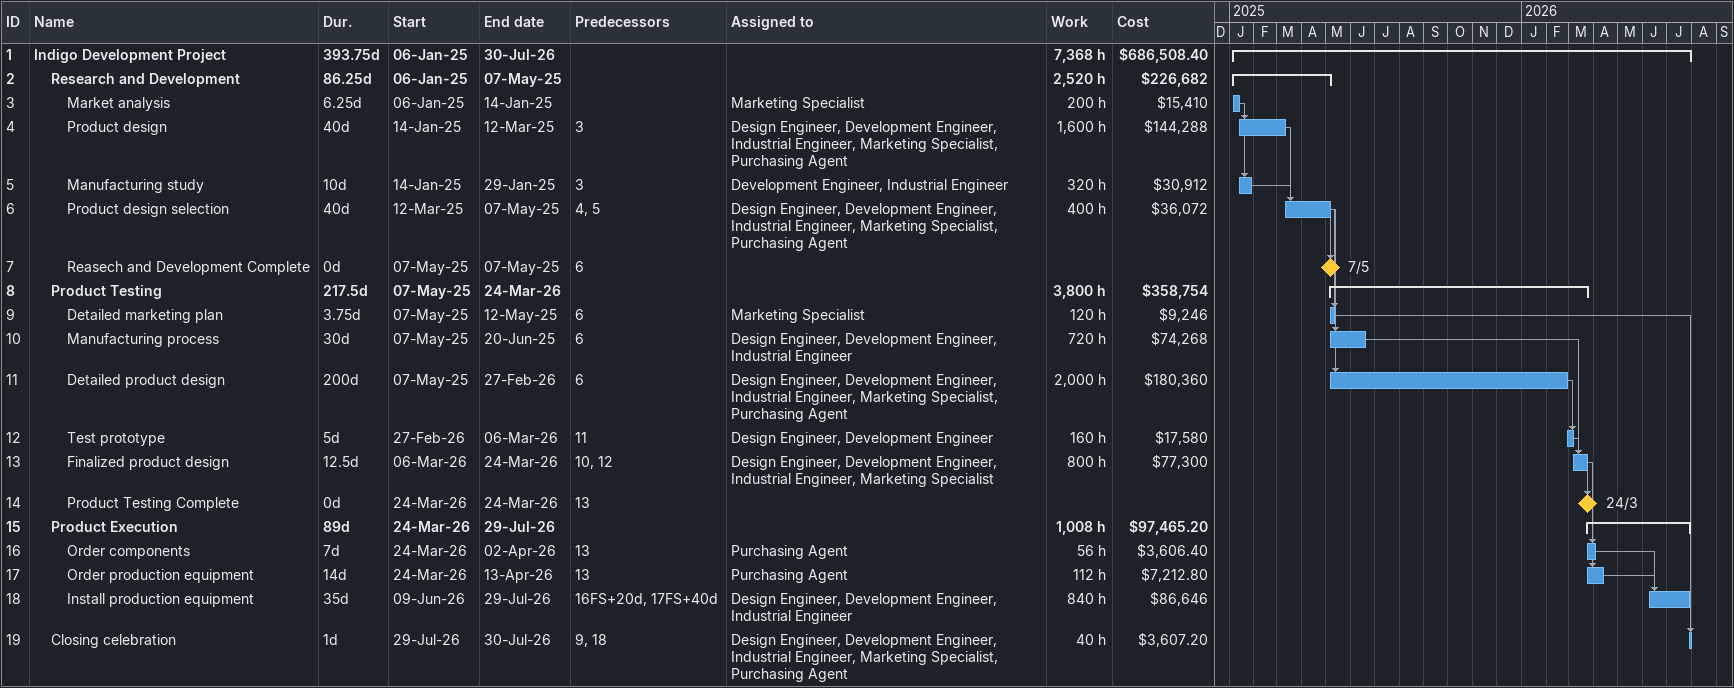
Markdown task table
| ID | Level | Task | Duration | Start | Finish | Predecessors | Resources | Work (h) | Cost ($) |
|---|---|---|---|---|---|---|---|---|---|
| 1 | 1 | **Indigo Development Project** | 393.75d | 2025-01-06 | 2026-07-30 |  |  | 7368 | 686508.40 |
| 2 | 2 | **Research and Development** | 86.25d | 2025-01-06 | 2025-05-07 |  |  | 2520 | 226682 |
| 3 | 3 | Market analysis | 6.25d | 2025-01-06 | 2025-01-14 |  | Marketing Specialist | 200 | 15410 |
| 4 | 3 | Product design | 40d | 2025-01-14 | 2025-03-12 | 3 | Design Engineer, Development Engineer, Industrial Engineer, Marketing Specialist, Purchasing Agent | 1600 | 144288 |
| 5 | 3 | Manufacturing study | 10d | 2025-01-14 | 2025-01-29 | 3 | Development Engineer, Industrial Engineer | 320 | 30912 |
| 6 | 3 | Product design selection | 40d | 2025-03-12 | 2025-05-07 | 4, 5 | Design Engineer, Development Engineer, Industrial Engineer, Marketing Specialist, Purchasing Agent | 400 | 36072 |
| 7 | 3 | Reasech and Development Complete | 0d | 2025-05-07 | 2025-05-07 | 6 |  |  |  |
| 8 | 2 | **Product Testing** | 217.5d | 2025-05-07 | 2026-03-24 |  |  | 3800 | 358754 |
| 9 | 3 | Detailed marketing plan | 3.75d | 2025-05-07 | 2025-05-12 | 6 | Marketing Specialist | 120 | 9246 |
| 10 | 3 | Manufacturing process | 30d | 2025-05-07 | 2025-06-20 | 6 | Design Engineer, Development Engineer, Industrial Engineer | 720 | 74268 |
| 11 | 3 | Detailed product design | 200d | 2025-05-07 | 2026-02-27 | 6 | Design Engineer, Development Engineer, Industrial Engineer, Marketing Specialist, Purchasing Agent | 2000 | 180360 |
| 12 | 3 | Test prototype | 5d | 2026-02-27 | 2026-03-06 | 11 | Design Engineer, Development Engineer | 160 | 17580 |
| 13 | 3 | Finalized product design | 12.5d | 2026-03-06 | 2026-03-24 | 10, 12 | Design Engineer, Development Engineer, Industrial Engineer, Marketing Specialist | 800 | 77300 |
| 14 | 3 | Product Testing Complete | 0d | 2026-03-24 | 2026-03-24 | 13 |  |  |  |
| 15 | 2 | **Product Execution** | 89d | 2026-03-24 | 2026-07-29 |  |  | 1008 | 97465.20 |
| 16 | 3 | Order components | 7d | 2026-03-24 | 2026-04-02 | 13 | Purchasing Agent | 56 | 3606.40 |
| 17 | 3 | Order production equipment | 14d | 2026-03-24 | 2026-04-13 | 13 | Purchasing Agent | 112 | 7212.80 |
| 18 | 3 | Install production equipment | 35d | 2026-06-09 | 2026-07-29 | 16FS+20d, 17FS+40d | Design Engineer, Development Engineer, Industrial Engineer | 840 | 86646 |
| 19 | 2 | Closing celebration | 1d | 2026-07-29 | 2026-07-30 | 9, 18 | Design Engineer, Development Engineer, Industrial Engineer, Marketing Specialist, Purchasing Agent | 40 | 3607.20 |
